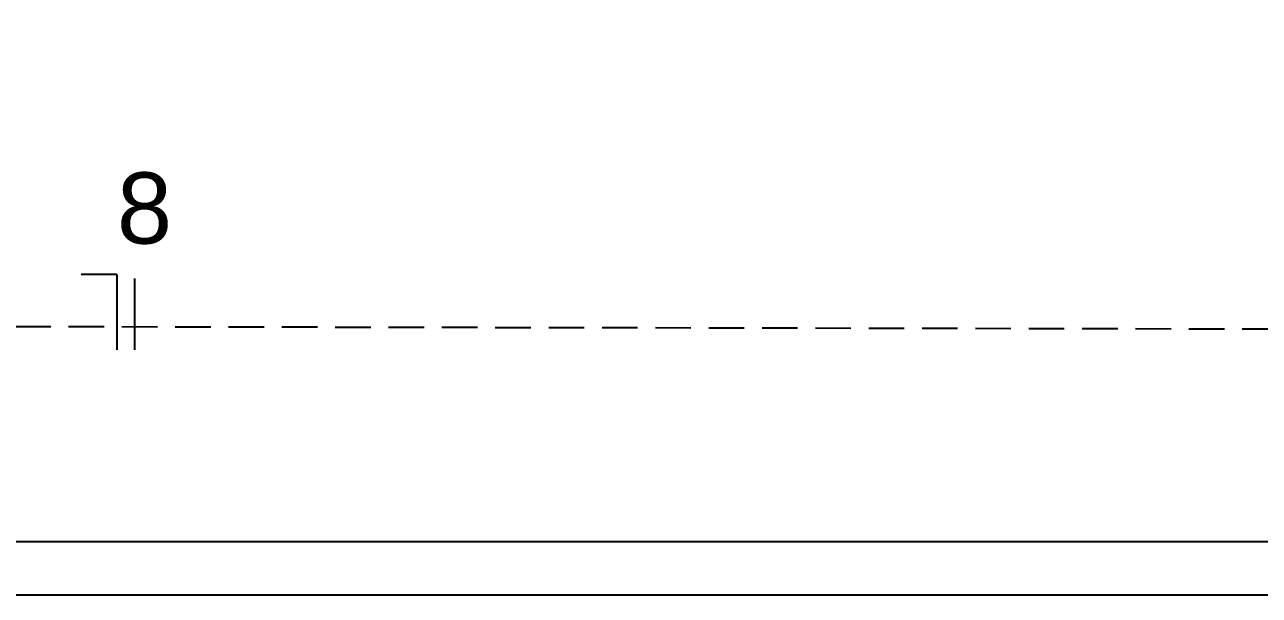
# Model space of a CAD drawing. Header units: millimetres. Extents: x 100 to 1222, y 100 to 694.
# Drawn here: x 276.75 to 294.11, y 513.11 to 521.13 of the extents above; entities that cross this region are included whole.
import ezdxf

# ---------------------------------------------------------------- set-up
doc = ezdxf.new("R2010")
doc.units = ezdxf.units.MM
doc.linetypes.add('DASHED', pattern=[0.75, 0.5, -0.25])
doc.layers.add('PAREDES', color=7, linetype='Continuous')
doc.styles.add('Annotative', font='Arial.ttf')

msp = doc.modelspace()

# ---------------------------------------------------------------- linework, layer by layer
at = {"color": 2}
for p, q in [((278.043, 517.623), (277.543, 517.623)), ((278.043, 517.623), (278.043, 516.623)), ((278.043, 517.563), (278.043, 516.563)), ((278.293, 517.563), (278.293, 516.563))]:
    msp.add_line(p, q, dxfattribs=at)
at = {"color": 2, "linetype": 'DASHED', "lineweight": 25}
msp.add_line((248.114, 516.948), (296.006, 516.853), dxfattribs=at)
at = {"layer": 'PAREDES'}
for p, q in [((390.4, 513.862), (215.967, 513.863)), ((391.15, 513.112), (215.217, 513.113))]:
    msp.add_line(p, q, dxfattribs=at)
msp.add_lwpolyline([(203.164, 513.113), (203.217, 609.525), (403.15, 555.862), (403.15, 513.112)], close=True, dxfattribs=at)

# ---------------------------------------------------------------- texts
at = {"color": 2, "style": 'Annotative'}
msp.add_text('8', height=1, dxfattribs=at).set_placement((278.043, 518.055))

doc.saveas('drawing.dxf')
